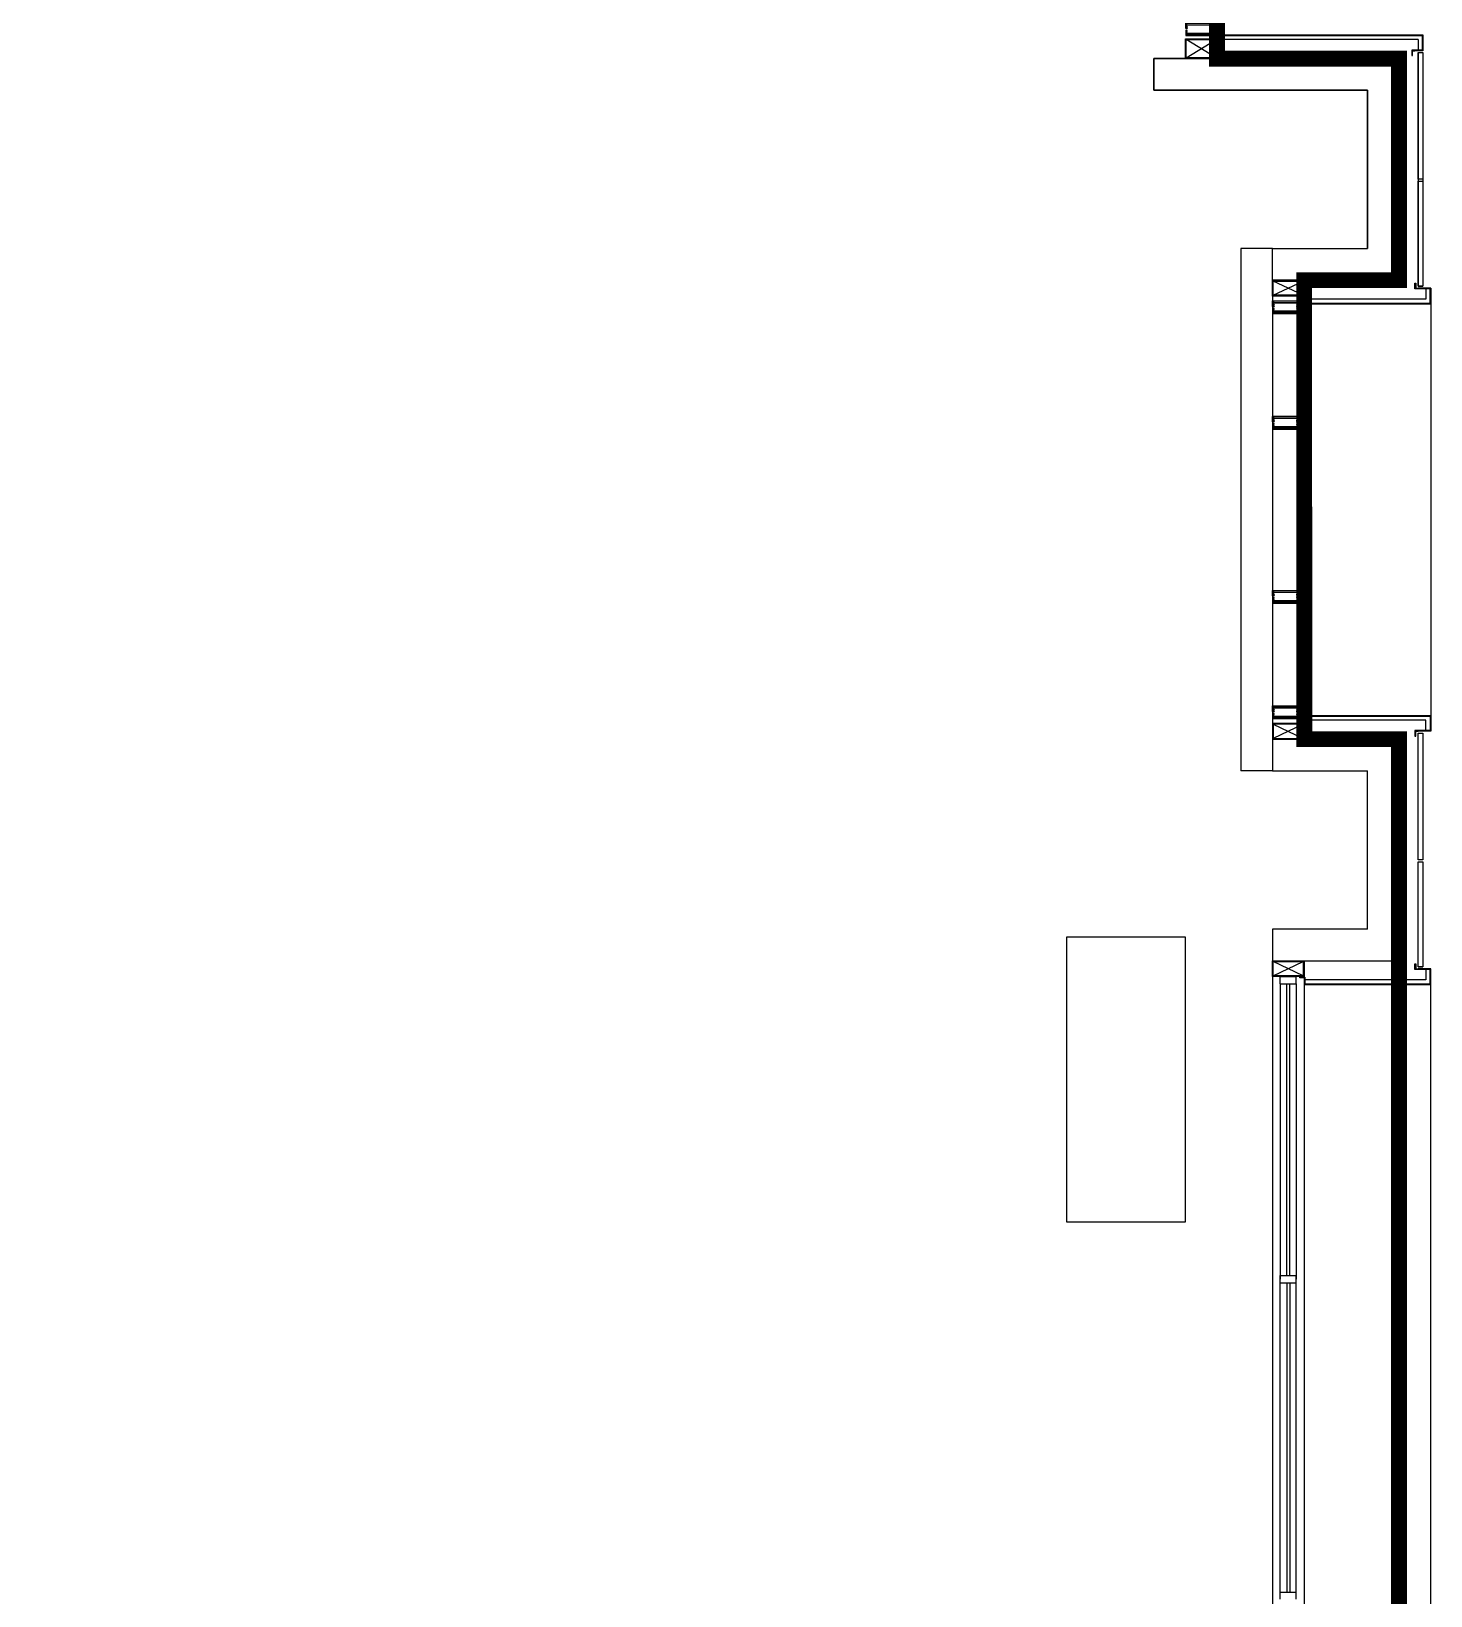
# Model space of a CAD drawing. Header units: feet. Extents: x 1421395 to 1426379, y -945253 to -943919.
# Drawn here: x 1426034.8 to 1426378.9, y -944631.8 to -944247.1 of the extents above; entities that cross this region are included whole.
import ezdxf

# ---------------------------------------------------------------- set-up
doc = ezdxf.new("R2010")
doc.units = ezdxf.units.FT
for name, color, linetype in [('04--hatch-1', 8, 'Continuous'), ('06--line-1', 1, 'Continuous'), ('07--dim-2', 8, 'Continuous'), ('E--concrete-2', 4, 'Continuous'), ('F--Blockwall', 3, 'Continuous'), ('glazing', 145, 'Continuous'), ('L--windows-1', 1, 'Continuous'), ('M--Tiling', 9, 'Continuous'), ('Xref Typical$0$F--Blockwall', 3, 'Continuous')]:
    doc.layers.add(name, color=color, linetype=linetype)
doc.layers.add('pline', color=210, linetype='Continuous', lineweight=5)

# ---------------------------------------------------------------- blocks, each defined once
blk = doc.blocks.new('Xref Typical$0$A$C678E3510')
at = {"layer": 'Xref Typical$0$F--Blockwall'}
for p, q in [((129022, 22271.1, 0), (129022, 21271.1, 0)), ((129222, 22271.1, 0), (129222, 21071.1, 0)), ((128422, 21071.1, 0), (128422, 21271.1, 0)), ((128422, 21271.1, 0), (129022, 21271.1, 0)), ((129222, 21071.1, 0), (128422, 21071.1, 0))]:
    blk.add_line(p, q, dxfattribs=at)
at = {"layer": 'Xref Typical$0$F--Blockwall', "elevation": 0}
for points in [[(129222, 22271.1), (129222, 22271.1), (129222, 22471.1), (127672, 22471.1), (127672, 22271.1), (129022, 22271.1)], [(129222, 17961.4), (129222, 17971.1), (129222, 18171.1), (128422, 18171.1), (128422, 17971.1), (129022, 17971.1)]]:
    blk.add_lwpolyline(points, dxfattribs=at)
blk = doc.blocks.new('dxfhjt')
at = {"lineweight": 9}
h = blk.add_hatch(dxfattribs=at)
h.set_pattern_fill('ANSI32', color=250, scale=5, angle=900, style=0)
h.set_pattern_definition([(225, (123068.4649, -64400.1108), (1.325825215, -1.325825215), []), (225, (123067.581, -64400.1108), (1.325825215, -1.325825215), [])])
h.paths.add_polyline_path([(-56844.4, -163131.8, 0.414214), (-56844.2, -163131.6), (-56844.2, -163130.6), (-56844.6, -163129.8), (-56845.2, -163129.8), (-56845.2, -163110.5), (-56844.6, -163110.5), (-56844.2, -163109.8), (-56844.2, -163108.8, 0.414214), (-56844.4, -163108.5), (-56846.8, -163108.5, 0.414214), (-56847.1, -163108.8), (-56847.1, -163111.5), (-56849.4, -163111.5, 0.094195), (-56849.4, -163111.6), (-56849.4, -163128.8, 0.094195), (-56849.4, -163128.8), (-56847.1, -163128.8), (-56847.1, -163131.6, 0.414214), (-56846.8, -163131.8)])
h = blk.add_hatch(dxfattribs=at)
h.set_pattern_fill('ANSI32', color=250, scale=5, angle=900, style=0)
h.set_pattern_definition([(225, (120069.4656, -64400.1108), (1.325825215, -1.325825215), []), (225, (120068.5818, -64400.1108), (1.325825215, -1.325825215), [])])
h.paths.add_polyline_path([(-56844.4, -163154.1, -0.414214), (-56844.2, -163154.3), (-56844.2, -163155.3), (-56844.6, -163156), (-56845.2, -163156), (-56845.2, -163175.4), (-56844.6, -163175.4), (-56844.2, -163176.1), (-56844.2, -163177.1, -0.414214), (-56844.4, -163177.4), (-56846.8, -163177.4, -0.414214), (-56847.1, -163177.1), (-56847.1, -163174.4), (-56849.4, -163174.4, -0.094195), (-56849.4, -163174.3), (-56849.4, -163157.1, -0.094195), (-56849.4, -163157.1), (-56847.1, -163157.1), (-56847.1, -163154.3, -0.414214), (-56846.8, -163154.1)])
at = {"color": 250}
for p, q in [((-56855.6, -163137, 0), (-56874.3, -163137, 0)), ((-56874.3, -163137, 0), (-56874.3, -163139.6, 0)), ((-56874.3, -163139.9, 0), (-56874.3, -163137.3, 0)), ((-56874.3, -163137.3, 0), (-56855.6, -163137.3, 0)), ((-56874.3, -163139.6, 0), (-56864.8, -163139.6, 0)), ((-56864.8, -163139.9, 0), (-56874.3, -163139.9, 0)), ((-56864.8, -163146.3, 0), (-56874.3, -163146.3, 0)), ((-56874.3, -163146.3, 0), (-56874.3, -163149, 0)), ((-56874.3, -163149.3, 0), (-56874.3, -163146.6, 0)), ((-56874.3, -163146.6, 0), (-56864.8, -163146.6, 0)), ((-56874.3, -163149, 0), (-56855.6, -163149, 0)), ((-56855.6, -163149.3, 0), (-56874.3, -163149.3, 0)), ((-56864.8, -163146.6, 0), (-56864.8, -163139.6, 0)), ((-56864.8, -163145.1, 0), (-56864.8, -163146.3, 0)), ((-56849.4, -163132.7, 0), (-56857.4, -163132.7, 0)), ((-56849.4, -163153.2, 0), (-56857.4, -163153.2, 0)), ((-56855.6, -163139.7, 0), (-56855.6, -163144.2, 0)), ((-56855.6, -163139.7, 0), (-56851.5, -163139.7, 0)), ((-56855.6, -163146.2, 0), (-56855.6, -163141.7, 0)), ((-56855.6, -163146.2, 0), (-56835.9, -163146.2, 0)), ((-56851.5, -163139.7, 0), (-56849.4, -163139.7, 0)), ((-56851.5, -163146.2, 0), (-56849.4, -163146.2, 0)), ((-56683.9, -163102.9, 0), (-56849.4, -163102.7, 0)), ((-56849.4, -163102.7, 0), (-56849.4, -163105.7, 0)), ((-56849.4, -163105.7, 0), (-56849.4, -163111.3, 0)), ((-56849.4, -163111.3, 0), (-56847.3, -163111.3, 0)), ((-56847.3, -163129.1, 0), (-56849.4, -163129.1, 0)), ((-56849.4, -163129.1, 0), (-56849.4, -163132.2, 0)), ((-56849.4, -163132.2, 0), (-56849.4, -163132.7, 0)), ((-56849.4, -163139.7, 0), (-56835.9, -163139.7, 0)), ((-56849.4, -163146.2, 0), (-56835.9, -163146.2, 0)), ((-56849.4, -163153.7, 0), (-56849.4, -163153.2, 0)), ((-56849.4, -163156.5, 0), (-56849.4, -163153.4, 0)), ((-56847.3, -163156.8, 0), (-56849.4, -163156.8, 0)), ((-56849.4, -163179.8, 0), (-56849.4, -163174.3, 0)), ((-56849.4, -163174.6, 0), (-56847.3, -163174.6, 0)), ((-56849.4, -163183.2, 0), (-56849.4, -163180.2, 0)), ((-56683.9, -163183.3, 0), (-56849.4, -163183.2, 0)), ((-56847.3, -163111.3, 0), (-56847.3, -163108.8, 0)), ((-56847.3, -163131.6, 0), (-56847.3, -163129.1, 0)), ((-56847.3, -163154.3, 0), (-56847.3, -163156.8, 0)), ((-56847.3, -163174.6, 0), (-56847.3, -163177.1, 0)), ((-56846.8, -163108.3, 0), (-56844.4, -163108.3, 0)), ((-56844.4, -163132.1, 0), (-56846.8, -163132.1, 0)), ((-56844.4, -163153.8, 0), (-56846.8, -163153.8, 0)), ((-56846.8, -163177.6, 0), (-56844.4, -163177.6, 0)), ((-56844.5, -163110.8, 0), (-56844.9, -163110.8, 0)), ((-56844.9, -163110.8, 0), (-56844.9, -163129.6, 0)), ((-56844.9, -163129.6, 0), (-56844.5, -163129.6, 0)), ((-56844.9, -163175.1, 0), (-56844.9, -163156.3, 0)), ((-56844.9, -163156.3, 0), (-56844.5, -163156.3, 0)), ((-56844.5, -163175.1, 0), (-56844.9, -163175.1, 0)), ((-56843.9, -163109.9, 0), (-56844.5, -163110.8, 0)), ((-56844.5, -163129.6, 0), (-56843.9, -163130.5, 0)), ((-56844.5, -163156.3, 0), (-56843.9, -163155.4, 0)), ((-56843.9, -163176, 0), (-56844.5, -163175.1, 0)), ((-56843.9, -163108.8, 0), (-56843.9, -163109.9, 0)), ((-56843.9, -163130.5, 0), (-56843.9, -163131.6, 0)), ((-56843.9, -163155.4, 0), (-56843.9, -163154.3, 0)), ((-56843.9, -163177.1, 0), (-56843.9, -163176, 0)), ((-56839.8, -163127.3, 0), (-56839.8, -163117.4, 0)), ((-56839.8, -163137.6, 0), (-56839.8, -163129.6, 0)), ((-56839.8, -163129.6, 0), (-56837.7, -163129.6, 0)), ((-56837.7, -163137.6, 0), (-56839.8, -163137.6, 0)), ((-56837.7, -163148.2, 0), (-56839.8, -163148.2, 0)), ((-56839.8, -163148.2, 0), (-56839.8, -163156.2, 0)), ((-56839.8, -163156.2, 0), (-56837.7, -163156.2, 0)), ((-56839.8, -163158.5, 0), (-56839.8, -163168.5, 0)), ((-56835.9, -163127.6, 0), (-56839.5, -163127.6, 0)), ((-56835.9, -163158.2, 0), (-56839.5, -163158.2, 0)), ((-56839.3, -163116.9, 0), (-56688.9, -163117.1, 0)), ((-56839.3, -163169, 0), (-56688.9, -163169.1, 0)), ((-56837.3, -163137.6, 0), (-56837.6, -163137.6, 0)), ((-56837.3, -163148.2, 0), (-56837.6, -163148.2, 0)), ((-56837.5, -163129.6, 0), (-56837.3, -163129.6, 0)), ((-56837.5, -163156.2, 0), (-56837.3, -163156.2, 0)), ((-56837.3, -163129.6, 0), (-56837.3, -163130.3, 0)), ((-56837.3, -163136.9, 0), (-56837.3, -163137.6, 0)), ((-56837.3, -163148.9, 0), (-56837.3, -163148.2, 0)), ((-56837.3, -163156.2, 0), (-56837.3, -163155.5, 0)), ((-56836.9, -163130.6, 0), (-56835.9, -163130.4, 0)), ((-56835.9, -163136.9, 0), (-56836.9, -163136.7, 0)), ((-56835.9, -163149, 0), (-56836.9, -163149.2, 0)), ((-56836.9, -163155.3, 0), (-56835.9, -163155.5, 0)), ((-56835.9, -163130.4, 0), (-56835.9, -163127.6, 0)), ((-56835.9, -163139.7, 0), (-56835.9, -163136.9, 0)), ((-56835.9, -163146.2, 0), (-56835.9, -163149, 0)), ((-56835.9, -163155.5, 0), (-56835.9, -163158.2, 0)), ((-56688.7, -163125.9, 0), (-56692.3, -163125.9, 0)), ((-56692.3, -163125.9, 0), (-56692.3, -163128.6, 0)), ((-56692.3, -163128.6, 0), (-56691.3, -163128.9, 0)), ((-56691.3, -163134.9, 0), (-56692.3, -163135.2, 0)), ((-56692.3, -163135.2, 0), (-56692.3, -163136.8, 0)), ((-56692.3, -163136.8, 0), (-56692.3, -163137.9, 0)), ((-56692.3, -163137.9, 0), (-56682.4, -163137.9, 0)), ((-56692.3, -163149.4, 0), (-56692.3, -163148.3, 0)), ((-56692.3, -163148.3, 0), (-56682.4, -163148.3, 0)), ((-56692.3, -163151, 0), (-56692.3, -163149.4, 0)), ((-56691.3, -163151.3, 0), (-56692.3, -163151, 0)), ((-56692.3, -163157.6, 0), (-56691.3, -163157.3, 0)), ((-56692.3, -163160.3, 0), (-56692.3, -163157.6, 0)), ((-56688.7, -163160.3, 0), (-56692.3, -163160.3, 0)), ((-56690.9, -163128.6, 0), (-56691, -163128.3, 0)), ((-56691, -163135.5, 0), (-56690.9, -163135.2, 0)), ((-56691, -163150.7, 0), (-56690.9, -163151, 0)), ((-56690.9, -163157.6, 0), (-56691, -163157.9, 0)), ((-56690.9, -163128, 0), (-56690.9, -163127.9, 0)), ((-56690.9, -163127.9, 0), (-56688.7, -163127.9, 0)), ((-56690.9, -163135.9, 0), (-56690.9, -163135.9, 0)), ((-56690.9, -163135.9, 0), (-56690.9, -163135.9, 0)), ((-56690.9, -163150.3, 0), (-56690.9, -163150.3, 0)), ((-56690.9, -163150.3, 0), (-56690.9, -163150.4, 0)), ((-56690.9, -163158.2, 0), (-56690.9, -163158.3, 0)), ((-56690.9, -163158.3, 0), (-56688.7, -163158.3, 0)), ((-56690.4, -163135.9, 0), (-56690.5, -163135.9, 0)), ((-56690.4, -163150.3, 0), (-56690.5, -163150.3, 0)), ((-56688.9, -163135.9, 0), (-56690.4, -163135.9, 0)), ((-56688.9, -163150.3, 0), (-56690.4, -163150.3, 0)), ((-56688.4, -163117.6, 0), (-56688.4, -163125.6, 0)), ((-56688.4, -163128.2, 0), (-56688.4, -163135.4, 0)), ((-56688.4, -163158, 0), (-56688.4, -163150.8, 0)), ((-56688.4, -163168.6, 0), (-56688.4, -163160.6, 0)), ((-56682.9, -163103.3, 0), (-56683.9, -163102.9, 0)), ((-56682.9, -163182.9, 0), (-56683.9, -163183.3, 0)), ((-56682.4, -163104.2, 0), (-56682.9, -163103.3, 0)), ((-56682.4, -163182, 0), (-56682.9, -163182.9, 0)), ((-56682.4, -163137.9, 0), (-56682.4, -163104.2, 0)), ((-56682.4, -163148.3, 0), (-56682.4, -163182, 0))]:
    blk.add_line(p, q, dxfattribs=at)
at = {"color": 250, "lineweight": 0}
for p, q in [((-56857.4, -163119.7, 0), (-56849.4, -163132.7, 0)), ((-56849.4, -163119.7, 0), (-56857.4, -163132.7, 0)), ((-56857.4, -163166.1, 0), (-56849.4, -163153.2, 0)), ((-56849.4, -163166.1, 0), (-56857.4, -163153.2, 0))]:
    blk.add_line(p, q, dxfattribs=at)
at = {"color": 250, "lineweight": 0, "elevation": 0}
for points in [[(-56857.4, -163119.7), (-56857.4, -163132.7), (-56849.4, -163132.7), (-56849.4, -163119.7)], [(-56857.4, -163166.1), (-56857.4, -163153.2), (-56849.4, -163153.2), (-56849.4, -163166.1)]]:
    blk.add_lwpolyline(points, close=True, dxfattribs=at)
at = {"color": 250, "elevation": 0}
for points in [[(-56857.4, -163132.7), (-56857.4, -163137)], [(-56857.4, -163153.2), (-56857.4, -163149.3)], [(-56855.6, -163146.2), (-56855.6, -163137)], [(-56855.6, -163146.2), (-56855.6, -163149.3)]]:
    blk.add_lwpolyline(points, dxfattribs=at)
at = {"color": 250, "lineweight": 9, "elevation": 0}
for points in [[(-56847.1, -163111.5), (-56847.1, -163108.8, -0.414214), (-56846.8, -163108.5), (-56844.4, -163108.5, -0.414214), (-56844.2, -163108.8), (-56844.2, -163109.8), (-56844.6, -163110.5), (-56845.2, -163110.5), (-56845.2, -163129.8), (-56844.6, -163129.8), (-56844.2, -163130.6), (-56844.2, -163131.6, -0.414214), (-56844.4, -163131.8), (-56846.8, -163131.8, -0.414214), (-56847.1, -163131.6), (-56847.1, -163128.8), (-56849.4, -163128.8, -0.094195), (-56849.4, -163128.8), (-56849.4, -163111.6, -0.094195), (-56849.4, -163111.5)], [(-56847.1, -163174.4), (-56847.1, -163177.1, 0.414214), (-56846.8, -163177.4), (-56844.4, -163177.4, 0.414214), (-56844.2, -163177.1), (-56844.2, -163176.1), (-56844.6, -163175.4), (-56845.2, -163175.4), (-56845.2, -163156), (-56844.6, -163156), (-56844.2, -163155.3), (-56844.2, -163154.3, 0.414214), (-56844.4, -163154.1), (-56846.8, -163154.1, 0.414214), (-56847.1, -163154.3), (-56847.1, -163157.1), (-56849.4, -163157.1, 0.094195), (-56849.4, -163157.1), (-56849.4, -163174.3, 0.094195), (-56849.4, -163174.4)]]:
    blk.add_lwpolyline(points, format="xyb", close=True, dxfattribs=at)
at = {"color": 250, "elevation": 0}
for points in [[(-56839.8, -163113.9), (-56839.8, -163105.7), (-56688.4, -163105.9), (-56688.4, -163114.1)], [(-56839.8, -163113.9), (-56839.8, -163105.7), (-56688.4, -163105.9), (-56688.4, -163114.1)], [(-56839.8, -163172), (-56839.8, -163180.2), (-56688.4, -163180.3), (-56688.4, -163172.1)], [(-56839.8, -163172), (-56839.8, -163180.2), (-56688.4, -163180.3), (-56688.4, -163172.1)]]:
    blk.add_lwpolyline(points, close=True, dxfattribs=at)
at = {"color": 250, "lineweight": 0}
for centre, radius, start, end in [((-56853.4, -163096, 0), 7.86, 239.37139, 300.62861), ((-56853.4, -163096.8, 0), 7.86, 239.3786, 300.58251), ((-56853.4, -163097.8, 0), 7.86, 239.3786, 300.58251), ((-56853.7, -163101.4, 0), 5.73, 229.79672, 318.66136), ((-56853.7, -163102.4, 0), 5.73, 229.79672, 318.66136), ((-56853.7, -163103.6, 0), 5.73, 229.79672, 318.66136), ((-56853.7, -163105, 0), 5.73, 229.79672, 318.66136), ((-56853.7, -163106.1, 0), 5.73, 229.79672, 318.66136), ((-56853.7, -163107.2, 0), 5.73, 229.79672, 318.66136), ((-56853.7, -163108.6, 0), 5.73, 229.79672, 318.66136), ((-56853.7, -163109.7, 0), 5.73, 229.79672, 318.66136), ((-56853.7, -163111, 0), 5.73, 229.79672, 318.66136), ((-56853.7, -163112.4, 0), 5.73, 229.79672, 318.66136), ((-56853.7, -163113.4, 0), 5.73, 229.79672, 318.66136), ((-56853.7, -163172.5, 0), 5.73, 41.33864, 130.20328), ((-56853.7, -163173.5, 0), 5.73, 41.33864, 130.20328), ((-56853.7, -163174.9, 0), 5.73, 41.33864, 130.20328), ((-56853.7, -163176.2, 0), 5.73, 41.33864, 130.20328), ((-56853.7, -163177.3, 0), 5.73, 41.33864, 130.20328), ((-56853.7, -163178.6, 0), 5.73, 41.33864, 130.20328), ((-56853.7, -163179.8, 0), 5.73, 41.33864, 130.20328), ((-56853.7, -163180.9, 0), 5.73, 41.33864, 130.20328), ((-56853.7, -163182.2, 0), 5.73, 41.33864, 130.20328), ((-56853.7, -163183.4, 0), 5.73, 41.33864, 130.20328), ((-56853.7, -163184.4, 0), 5.73, 41.33864, 130.20328), ((-56853.4, -163188.1, 0), 7.86, 59.41749, 120.6214), ((-56853.4, -163189.1, 0), 7.86, 59.41749, 120.6214), ((-56853.4, -163189.9, 0), 7.86, 59.37139, 120.62861)]:
    blk.add_arc(centre, radius, start, end, dxfattribs=at)
at = {"color": 250}
for centre, radius, start, end in [((-56846.8, -163108.8, 0), 0.5, 90, 180), ((-56846.8, -163131.6, 0), 0.5, 180, 270), ((-56846.8, -163154.3, 0), 0.5, 90, 180), ((-56846.8, -163177.1, 0), 0.5, 180, 270), ((-56844.4, -163108.8, 0), 0.5, 360, 90), ((-56844.4, -163131.6, 0), 0.5, 270, 0), ((-56844.4, -163154.3, 0), 0.5, 360, 90), ((-56844.4, -163177.1, 0), 0.5, 270, 0), ((-56839.3, -163117.4, 0), 0.5, 90, 180), ((-56839.5, -163127.3, 0), 0.3, 180, 270), ((-56839.5, -163158.5, 0), 0.3, 90, 180), ((-56839.3, -163168.5, 0), 0.5, 180, 270), ((-56837.6, -163129.9, 0), 0.3, 75.78159, 104.21841), ((-56837.6, -163137.3, 0), 0.3, 258.6985, 281.3015), ((-56837.6, -163148.5, 0), 0.3, 78.6985, 101.3015), ((-56837.6, -163156, 0), 0.3, 255.78159, 284.21841), ((-56837, -163130.3, 0), 0.3, 180, 285), ((-56837, -163136.9, 0), 0.3, 75, 180), ((-56837, -163148.9, 0), 0.3, 180, 285), ((-56837, -163155.5, 0), 0.3, 75, 180), ((-56691.2, -163128.6, 0), 0.3, 255, 348.35351), ((-56691.2, -163135.2, 0), 0.3, 1.38312, 105), ((-56691.2, -163151, 0), 0.3, 255, 358.61688), ((-56691.2, -163157.6, 0), 0.3, 11.64649, 105), ((-56690.7, -163128.2, 0), 0.3, 129.59012, 195), ((-56690.7, -163135.6, 0), 0.3, 165, 230.40988), ((-56690.7, -163150.6, 0), 0.3, 129.59012, 195), ((-56690.7, -163158, 0), 0.3, 165, 230.40988), ((-56690.7, -163135.6, 0), 0.3, 240.83949, 268.2462), ((-56690.7, -163150.6, 0), 0.3, 91.7538, 119.16051), ((-56690.6, -163135.6, 0), 0.3, 246.83916, 300), ((-56690.6, -163150.6, 0), 0.3, 60, 113.16084), ((-56688.9, -163117.6, 0), 0.5, 0, 90), ((-56688.9, -163135.4, 0), 0.5, 270, 0), ((-56688.9, -163150.8, 0), 0.5, 0, 90), ((-56688.9, -163168.6, 0), 0.5, 270, 0), ((-56688.7, -163125.6, 0), 0.3, 270, 360), ((-56688.7, -163128.2, 0), 0.3, 360, 90), ((-56688.7, -163158, 0), 0.3, 270, 0), ((-56688.7, -163160.6, 0), 0.3, 360, 90)]:
    blk.add_arc(centre, radius, start, end, dxfattribs=at)
blk = doc.blocks.new('4th')
at = {"layer": '06--line-1', "linetype": 'Continuous'}
for p, q in [((-346613, -373444.7, 0), (-346613, -376744.7, 0)), ((-346413, -373444.7, 0), (-346613, -373444.7, 0)), ((-346413, -373644.7, 0), (-346413, -376544.7, 0)), ((-346213, -373644.7, 0), (-346213, -376544.7, 0)), ((-346413, -378044.7, -0.6), (-346413, -385773.8, -0.6)), ((-346213, -378044.7, -0.6), (-346213, -385773.8, -0.6)), ((-345413, -385718.8, 0), (-345413, -378094.7, 0))]:
    blk.add_line(p, q, dxfattribs=at)
at = {"layer": '06--line-1', "color": 251, "linetype": 'Continuous'}
blk.add_line((-345413.1, -373694.7, 0), (-345413.1, -376494.7, 0), dxfattribs=at)
at = {"layer": '06--line-1'}
blk.add_line((-346412.9, -376744.7, -0.6), (-346613, -376744.7, -0.6), dxfattribs=at)
at = {"layer": '07--dim-2'}
for p, q in [((-346957.9, -372238.8, 0.3), (-346767.9, -372123.8, 0.3)), ((-346767.9, -372238.8, 0.3), (-346957.9, -372123.8, 0.3)), ((-346408, -373739.7, -0.6), (-346218, -373649.7, -0.6)), ((-346218, -373739.7, -0.6), (-346408, -373649.7, -0.6)), ((-346408, -376449.7, -0.6), (-346218, -376539.7, -0.6)), ((-346218, -376449.7, -0.6), (-346408, -376539.7, -0.6)), ((-346408, -378039.7, -0.6), (-346218, -377949.7, -0.6)), ((-346218, -378039.7, -0.6), (-346408, -377949.7, -0.6))]:
    blk.add_line(p, q, dxfattribs=at)
for points, elevation in [([(-345493, -373006.7), (-345493, -372206.7), (-345463, -372206.7), (-345463, -373006.7)], 0.3), ([(-345493, -373682.7), (-345493, -373018.7), (-345463, -373018.7), (-345463, -373682.7)], 0.3), ([(-345493, -377306.7), (-345493, -376506.7), (-345463, -376506.7), (-345463, -377306.7)], 0), ([(-345493, -377982.7), (-345493, -377318.7), (-345463, -377318.7), (-345463, -377982.7)], 0)]:
    blk.add_lwpolyline(points, close=True, dxfattribs=dict(at, elevation=elevation))
at = {"layer": 'F--Blockwall'}
for p, q in [((-345613, -376544.7, 0), (-346413, -376544.7, 0)), ((-346413, -376544.7, 0), (-346413, -376744.7, 0)), ((-345613, -377944.7, -0.6), (-345613, -376544.7, -0.6)), ((-346413, -376744.7, 0), (-345813, -376744.7, 0)), ((-345813, -377744.7, -0.6), (-345813, -376744.7, -0.6)), ((-345813, -377744.7, -0.6), (-346413, -377744.7, -0.6)), ((-346413, -377744.7, -0.6), (-346413, -377944.7, -0.6)), ((-346413, -377944.7, -0.6), (-345613, -377944.7, -0.6))]:
    blk.add_line(p, q, dxfattribs=at)
at = {"layer": 'F--Blockwall', "elevation": 0}
blk.add_lwpolyline([(-346413, -373444.7), (-346413, -373444.7), (-345813, -373444.7), (-345813, -372444.7), (-347163, -372444.7), (-347163, -372244.7), (-345613, -372244.7), (-345613, -373644.7), (-346413, -373644.7), (-346413, -373444.7)], dxfattribs=at)
at = {"layer": 'L--windows-1', "color": 5, "linetype": 'Continuous'}
for p, q in [((-346213, -376364.2, 0), (-346213, -373814.8, -0.9)), ((-346238, -376364.2, 0), (-346238, -373825.1, -0.6)), ((-346238, -373825.1, 0), (-346213, -373825.1, 0)), ((-346238, -376364.2, 0), (-346213, -376364.2, 0))]:
    blk.add_line(p, q, dxfattribs=at)
at = {"layer": 'M--Tiling'}
for p, q in [((-346789.3, -372111.5, -0.3), (-346789.3, -372115.5, -0.3)), ((-346763, -372111.5, -0.3), (-346789.3, -372111.5, -0.3)), ((-346789.3, -372115.5, -0.3), (-346763, -372115.5, -0.3)), ((-345512.9, -372194.7, 0.3), (-345512.9, -372190.7, 0.3)), ((-345493, -372206.7, 0.3), (-345463, -372206.7, 0.3)), ((-345493, -373682.7, 0), (-345463, -373682.7, 0)), ((-345493, -373694.7, 0), (-345493, -373698.7, 0)), ((-346239.3, -373752.9, -0.6), (-346239.3, -373748.9, -0.6)), ((-346239.3, -373748.9, -0.6), (-346213, -373748.9, -0.6)), ((-346213, -373752.9, -0.6), (-346239.3, -373752.9, -0.6)), ((-346239.3, -376436.5, -0.6), (-346239.3, -376440.5, -0.6)), ((-346213, -376436.5, -0.6), (-346239.3, -376436.5, -0.6)), ((-346239.3, -376440.5, -0.6), (-346213, -376440.5, -0.6)), ((-345493, -376494.7, 0), (-345493, -376490.7, 0)), ((-345493, -376506.7, 0), (-345463, -376506.7, 0)), ((-346239.3, -378052.9, -0.6), (-346239.3, -378048.9, -0.6)), ((-346239.3, -378048.9, -0.6), (-346213, -378048.9, -0.6)), ((-346213, -378052.9, -0.6), (-346239.3, -378052.9, -0.6)), ((-345493, -377982.7, 0), (-345463, -377982.7, 0)), ((-345493, -377994.7, 0), (-345493, -377998.7, 0))]:
    blk.add_line(p, q, dxfattribs=at)
at = {"layer": 'M--Tiling', "color": 251}
for p, q in [((-345493, -372124.8, 0.3), (-346759, -372124.8, 0.3)), ((-345493, -372124.8, 0.3), (-345493, -372190.7, 0.3)), ((-345443.1, -373698.7, 0), (-345443.1, -373764.7, 0)), ((-345443.1, -373764.7, 0), (-346209, -373764.7, 0)), ((-345443.1, -376424.7, 0), (-346209, -376424.7, 0)), ((-345443.1, -376490.7, 0), (-345443.1, -376424.7, 0)), ((-345443.1, -378064.7, 0), (-346209, -378064.7, 0)), ((-345443.1, -377998.7, 0), (-345443.1, -378064.7, 0))]:
    blk.add_line(p, q, dxfattribs=at)
at = {"layer": 'M--Tiling'}
for points, elevation in [([(-346962.9, -372118.8), (-346762.9, -372118.8), (-346762.9, -372243.8), (-346962.9, -372243.8)], 0.3), ([(-346957.9, -372123.8), (-346767.9, -372123.8), (-346767.9, -372238.8), (-346957.9, -372238.8)], 0.3), ([(-346413, -373644.7), (-346213, -373644.7), (-346213, -373744.7), (-346413, -373744.7)], -0.6), ([(-346408, -373649.7), (-346218, -373649.7), (-346218, -373739.7), (-346408, -373739.7)], -0.6), ([(-346413, -376544.7), (-346213, -376544.7), (-346213, -376444.7), (-346413, -376444.7)], -0.6), ([(-346408, -376539.7), (-346218, -376539.7), (-346218, -376449.7), (-346408, -376449.7)], -0.6), ([(-346413, -377944.7), (-346213, -377944.7), (-346213, -378044.7), (-346413, -378044.7)], -0.6), ([(-346408, -377949.7), (-346218, -377949.7), (-346218, -378039.7), (-346408, -378039.7)], -0.6)]:
    blk.add_lwpolyline(points, close=True, dxfattribs=dict(at, elevation=elevation))
for points, elevation in [([(-346765.4, -372111.5), (-346763, -372111.6), (-346763, -372094.8), (-345463, -372094.8), (-345463, -372194.7), (-345512.9, -372194.7)], 0.3), ([(-346759, -372115.5), (-346763, -372115.5)], 0.3), ([(-346759, -372115.5), (-346759, -372115.5), (-346759, -372098.8), (-345467, -372098.8), (-345467, -372190.7), (-345512.9, -372190.7)], 0.3), ([(-345512.9, -372190.8), (-345532.9, -372190.8), (-345532.9, -372225.8), (-345527.9, -372225.8), (-345527.9, -372194.8), (-345512.9, -372194.8)], 0.3), ([(-345493, -372206.7), (-345493, -373682.7)], 0), ([(-345463, -372206.7), (-345463, -373682.7)], 0), ([(-346213, -373752.9), (-346213, -373794.7), (-345413.1, -373794.7), (-345413.1, -373694.7), (-345493, -373694.7)], 0), ([(-346209, -373748.9), (-346209, -373748.9), (-346209, -373790.7), (-345417.1, -373790.7), (-345417.1, -373698.7), (-345493, -373698.7)], 0), ([(-345493, -373698.7), (-345513, -373698.7), (-345513, -373663.7), (-345508, -373663.7), (-345508, -373694.7), (-345493, -373694.7)], 0), ([(-346209, -373748.9), (-346213, -373748.9)], 0), ([(-346215.4, -376436.5), (-346213, -376436.5), (-346213, -376394.7), (-345413.1, -376394.7), (-345413.1, -376494.7), (-345493, -376494.7)], 0), ([(-346209, -376440.5), (-346213, -376440.5)], 0), ([(-346209, -376440.5), (-346209, -376440.5), (-346209, -376398.7), (-345417.1, -376398.7), (-345417.1, -376490.7), (-345493, -376490.7)], 0), ([(-345493, -376490.7), (-345513, -376490.7), (-345513, -376525.7), (-345508, -376525.7), (-345508, -376494.7), (-345493, -376494.7)], 0), ([(-345493, -377998.7), (-345513, -377998.7), (-345513, -377963.7), (-345508, -377963.7), (-345508, -377994.7), (-345493, -377994.7)], 0), ([(-346215.4, -378052.9), (-346213, -378052.9), (-346213, -378094.7), (-345413.1, -378094.7), (-345413.1, -377994.7), (-345493, -377994.7)], 0), ([(-346209, -378048.9), (-346213, -378048.9)], 0), ([(-346209, -378048.9), (-346209, -378048.9), (-346209, -378090.7), (-345417.1, -378090.7), (-345417.1, -377998.7), (-345493, -377998.7)], 0)]:
    blk.add_lwpolyline(points, dxfattribs=dict(at, elevation=elevation))
at = {"layer": '04--hatch-1', "rotation": 180.0000000000001}
for p in [(-403643.3, -535202.4, 0), (-403095.4, -539517.4, 0)]:
    blk.add_blockref('dxfhjt', p, dxfattribs=at)
at = {"layer": '04--hatch-1', "extrusion": (-5.2104e-21, 8.89385e-21, -1), "zscale": -0.9999999999999999}
blk.add_blockref('dxfhjt', (403095.4, -210672, 0), dxfattribs=at)
at = {"layer": '04--hatch-1', "extrusion": (-5.42216e-21, 1.10114e-20, -1), "zscale": -0.9999999999999999}
for p in [(403095.4, -211401.6, 0), (403095.4, -212501.6, 0)]:
    blk.add_blockref('dxfhjt', p, dxfattribs=at)

msp = doc.modelspace()

# ---------------------------------------------------------------- linework, layer by layer
at = {"layer": 'E--concrete-2', "extrusion": (-6.24309e-13, 1.25923e-06, 1), "elevation": -1.15}
msp.add_lwpolyline([(1426289.39, -944539.9), (1426318.58, -944539.9), (1426318.58, -944469.85), (1426289.39, -944469.85)], close=True, dxfattribs=at)
at = {"layer": 'L--windows-1', "extrusion": (-7.30952e-16, 1.25923e-06, 1)}
for p, q in [((1426341.93, -944479.58, 0.02), (1426345.83, -944479.58, 0.02)), ((1426341.93, -944481.33, 0.02), (1426341.93, -944479.58, 0.02)), ((1426345.83, -944481.33, 0.02), (1426345.83, -944479.58, 0.02)), ((1426341.93, -944481.33, 0.02), (1426345.83, -944481.33, 0.02)), ((1426341.93, -944481.33, 0.02), (1426341.93, -944553.97, 0.05)), ((1426343.49, -944553.1, 0.04), (1426343.49, -944481.33, 0.02)), ((1426344.27, -944553.1, 0.04), (1426344.27, -944481.33, 0.02)), ((1426345.83, -944481.33, 0.02), (1426345.83, -944553.97, 0.05)), ((1426341.93, -944553.1, 0.04), (1426345.83, -944553.1, 0.04)), ((1426341.93, -944554.85, 0.04), (1426341.93, -944553.1, 0.04)), ((1426341.93, -944630.94, 0.04), (1426341.93, -944553.97, 0.05)), ((1426341.93, -944554.85, 0.04), (1426345.83, -944554.85, 0.04)), ((1426343.49, -944554.85, 0.04), (1426343.49, -944630.94, 0.04)), ((1426344.27, -944554.85, 0.04), (1426344.27, -944630.94, 0.04)), ((1426345.83, -944554.85, 0.04), (1426345.83, -944553.1, 0.04)), ((1426345.83, -944630.94, 0.04), (1426345.83, -944553.97, 0.05)), ((1426341.93, -944630.94, 0.04), (1426345.83, -944630.94, 0.04)), ((1426341.93, -944632.69, 0.04), (1426341.93, -944630.94, 0.04)), ((1426345.83, -944632.69, 0.04), (1426345.83, -944630.94, 0.04))]:
    msp.add_line(p, q, dxfattribs=at)
at = {"layer": 'pline', "color": 82, "linetype": 'Continuous', "extrusion": (-7.30952e-16, 1.25923e-06, 1), "const_width": 3.89, "elevation": -1.13}
msp.add_lwpolyline([(1425187.99, -944592.44), (1425187.99, -944983.58), (1425022.58, -944983.58), (1425022.58, -945030.28), (1425018.69, -945030.28), (1425018.69, -945102.28), (1426326.36, -945102.28), (1426326.37, -944838.61), (1426371.12, -944838.61), (1426371.12, -944421.2), (1426347.85, -944421.2), (1426347.78, -944308.34), (1426371.12, -944308.34), (1426371.12, -944253.85), (1426326.37, -944253.85), (1426326.37, -943971.69), (1425602.47, -943971.69), (1425602.48, -944504.88), (1425187.99, -944504.88), (1425187.99, -944592.44)], dxfattribs=at)

# ---------------------------------------------------------------- block references
at = {"extrusion": (1.62574e-12, 1.25923e-06, 1), "xscale": 0.03891891879323523, "yscale": 0.03891891879323523, "zscale": 0.03891891879323523}
msp.add_blockref('Xref Typical$0$A$C678E3510', (1421341.95, -945128.4, -1.15), dxfattribs=at)
at = {"layer": 'glazing', "color": 6, "extrusion": (1.35353e-12, 1.25923e-06, 1), "xscale": 0.03891891879323523, "yscale": 0.03891891879323523, "zscale": 0.03891891879323523}
msp.add_blockref('4th', (1439822.01, -929766.49, -1.15), dxfattribs=at)

doc.saveas('drawing.dxf')
